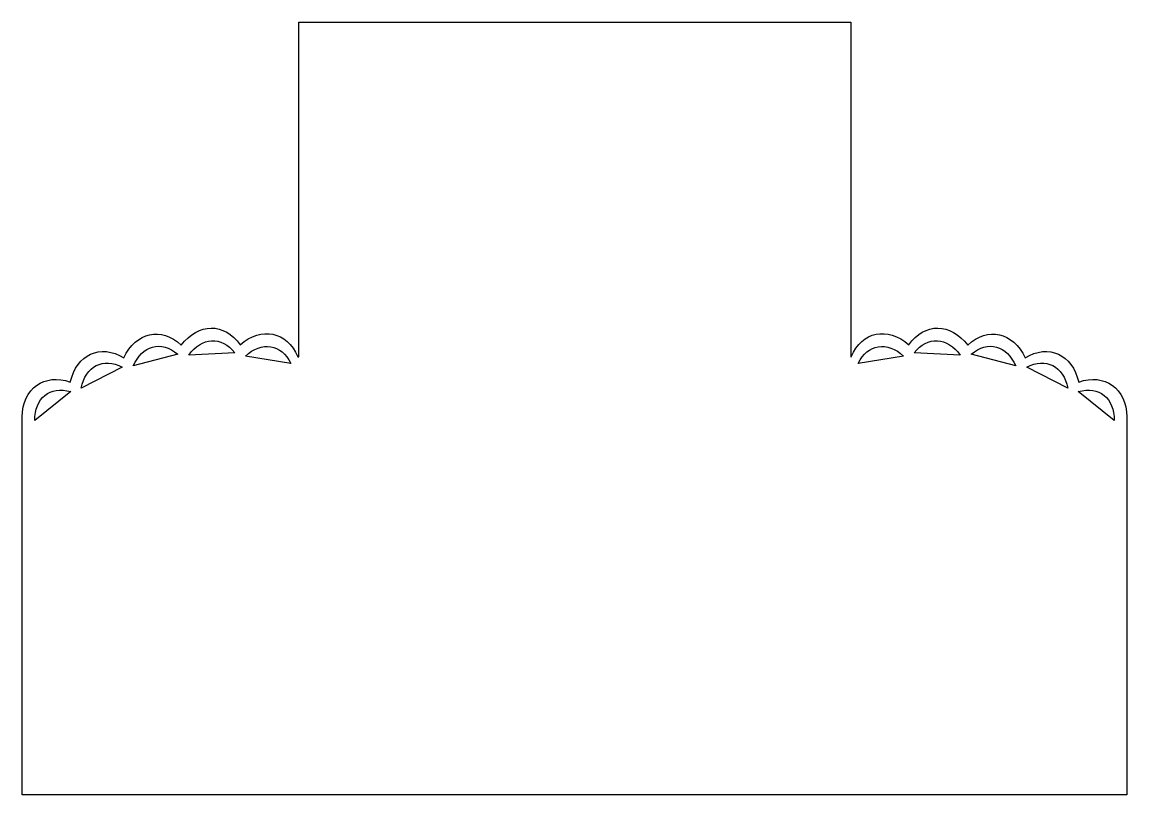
# Model space of a CAD drawing. Header units: centimetres. Extents: x -8.5 to 10.5, y -6.9 to 6.4.
import ezdxf

# ---------------------------------------------------------------- set-up
doc = ezdxf.new("R2010")
doc.units = ezdxf.units.CM
doc.header["$MEASUREMENT"] = 0
doc.layers.add('Camada 1', color=7, linetype='Continuous')

msp = doc.modelspace()

# ---------------------------------------------------------------- linework, layer by layer
at = {"layer": 'Camada 1', "color": 250}
for points, knots in [([(5.75335, -6.94601), (5.75335, -6.94601), (10.51585, -6.94601), (10.51585, -6.94601), (10.51585, -6.94601), (10.51585, -6.94601), (10.51585, -0.42364), (10.51585, -0.42364), (10.51585, -0.42364), (10.51585, -0.42364), (10.51585, -0.42364), (10.51585, -0.42364), (10.51585, -0.42364), (10.5064, 0.06703), (10.13371, 0.33492), (9.68395, 0.17778), (9.68395, 0.17778), (9.57267, 0.65575), (9.1668, 0.84342), (8.7596, 0.59611), (8.7596, 0.59611), (8.55127, 1.04058), (8.11526, 1.13967), (7.76842, 0.81317), (7.76842, 0.81317), (7.47227, 1.20459), (7.02515, 1.21087), (6.75364, 0.81933), (6.75364, 0.81933), (6.38259, 1.14056), (5.94404, 1.05383), (5.75989, 0.61444), (5.75989, 0.61444), (5.75989, 0.61444), (5.75126, 0.61445), (5.75126, 0.61445), (5.75126, 0.61445), (5.75126, 0.61445), (5.75126, 6.38899), (5.75126, 6.38899), (5.75126, 6.38899), (5.75126, 6.38899), (-3.77374, 6.38899), (-3.77374, 6.38899), (-3.77374, 6.38899), (-3.77374, 6.38899), (-3.77374, 0.61446), (-3.77374, 0.61446), (-3.77374, 0.61446), (-3.77374, 0.61446), (-3.79319, 0.61445), (-3.79319, 0.61445), (-3.79319, 0.61445), (-3.97731, 1.05382), (-4.41586, 1.14055), (-4.78694, 0.81934), (-4.78694, 0.81934), (-5.05843, 1.21087), (-5.50555, 1.2046), (-5.80172, 0.81318), (-5.80172, 0.81318), (-6.14856, 1.13968), (-6.58454, 1.04059), (-6.79288, 0.59612), (-6.79288, 0.59612), (-7.20007, 0.84343), (-7.60594, 0.65576), (-7.71723, 0.17779), (-7.71723, 0.17779), (-8.167, 0.33493), (-8.53969, 0.06704), (-8.54913, -0.42363), (-8.54913, -0.42363), (-8.54913, -0.42363), (-8.54913, -0.42363), (-8.54913, -0.42363), (-8.54913, -0.42363), (-8.54913, -0.42363), (-8.54912, -6.94601), (-8.54912, -6.94601), (-8.54912, -6.94601), (-8.54912, -6.94601), (-3.78662, -6.94601), (-3.78662, -6.94601), (-3.78662, -6.94601), (-3.78662, -6.94601), (-3.77374, -6.94601), (-3.77374, -6.94601), (-3.77374, -6.94601), (-3.77374, -6.94601), (5.75126, -6.94601), (5.75126, -6.94601), (5.75126, -6.94601), (5.75126, -6.94601), (5.75335, -6.94601), (5.75335, -6.94601)], [0, 0, 0, 0, 0.04, 0.04, 0.04, 0.04, 0.08, 0.08, 0.08, 0.08, 0.12, 0.12, 0.12, 0.12, 0.16, 0.16, 0.16, 0.16, 0.2, 0.2, 0.2, 0.2, 0.24, 0.24, 0.24, 0.24, 0.28, 0.28, 0.28, 0.28, 0.32, 0.32, 0.32, 0.32, 0.36, 0.36, 0.36, 0.36, 0.4, 0.4, 0.4, 0.4, 0.44, 0.44, 0.44, 0.44, 0.48, 0.48, 0.48, 0.48, 0.52, 0.52, 0.52, 0.52, 0.56, 0.56, 0.56, 0.56, 0.6, 0.6, 0.6, 0.6, 0.64, 0.64, 0.64, 0.64, 0.68, 0.68, 0.68, 0.68, 0.72, 0.72, 0.72, 0.72, 0.76, 0.76, 0.76, 0.76, 0.8, 0.8, 0.8, 0.8, 0.84, 0.84, 0.84, 0.84, 0.88, 0.88, 0.88, 0.88, 0.92, 0.92, 0.92, 0.92, 1, 1, 1, 1]), ([(5.75335, -6.94601), (5.75335, -6.94601), (5.75335, -6.94601), (5.75335, -6.94601), (5.75335, -6.94601), (5.75335, -6.94601), (5.75335, -6.94601), (5.75335, -6.94601)], [0, 0, 0, 0, 0.33333333, 0.33333333, 0.33333333, 0.33333333, 1, 1, 1, 1])]:
    msp.add_open_spline(points, degree=3, knots=knots, dxfattribs=at)
at = {"layer": 'Camada 1', "color": 7, "lineweight": 25}
for points in [[(-4.87875, 0.68203), (-5.10473, 0.97836), (-5.45393, 0.95759), (-5.67147, 0.64115), (-5.67147, 0.64115), (-5.67147, 0.64115), (-4.87875, 0.68203), (-4.87875, 0.68203)], [(7.63822, 0.64115), (7.42065, 0.95757), (7.07148, 0.97836), (6.8455, 0.68203), (6.8455, 0.68203), (6.8455, 0.68203), (7.63822, 0.64115), (7.63822, 0.64115)], [(-5.86281, 0.65973), (-6.14557, 0.90259), (-6.48276, 0.80967), (-6.62973, 0.45497), (-6.62973, 0.45497), (-6.62973, 0.45497), (-5.86281, 0.65973), (-5.86281, 0.65973)], [(-3.91153, 0.4992), (-4.07097, 0.83604), (-4.41688, 0.8883), (-4.69549, 0.62406), (-4.69549, 0.62406), (-4.69549, 0.62406), (-3.91153, 0.4992), (-3.91153, 0.4992)], [(6.66225, 0.62406), (6.38364, 0.8883), (6.03773, 0.83607), (5.87829, 0.4992), (5.87829, 0.4992), (5.87829, 0.4992), (6.66225, 0.62406), (6.66225, 0.62406)], [(8.59648, 0.45494), (8.44948, 0.80964), (8.11229, 0.90256), (7.82956, 0.6597), (7.82956, 0.6597), (7.82956, 0.6597), (8.59648, 0.45494), (8.59648, 0.45494)], [(-6.82076, 0.43335), (-7.14781, 0.61213), (-7.4583, 0.4511), (-7.52834, 0.0736), (-7.52834, 0.0736), (-7.52834, 0.0736), (-6.82076, 0.43335), (-6.82076, 0.43335)], [(9.49506, 0.07359), (9.42505, 0.45112), (9.11454, 0.61212), (8.78751, 0.43334), (8.78751, 0.43334), (8.78751, 0.43334), (9.49506, 0.07359), (9.49506, 0.07359)], [(-7.71069, 0.01274), (-8.06775, 0.11961), (-8.33799, -0.10246), (-8.32796, -0.48626), (-8.32796, -0.48626), (-8.32796, -0.48626), (-7.71069, 0.01274), (-7.71069, 0.01274)], [(10.29469, -0.48626), (10.30472, -0.10246), (10.03447, 0.11961), (9.67742, 0.01274), (9.67742, 0.01274), (9.67742, 0.01274), (10.29469, -0.48626), (10.29469, -0.48626)]]:
    msp.add_open_spline(points, degree=3, knots=[0, 0, 0, 0, 0.33333333, 0.33333333, 0.33333333, 0.33333333, 1, 1, 1, 1], dxfattribs=at)

doc.saveas('drawing.dxf')
